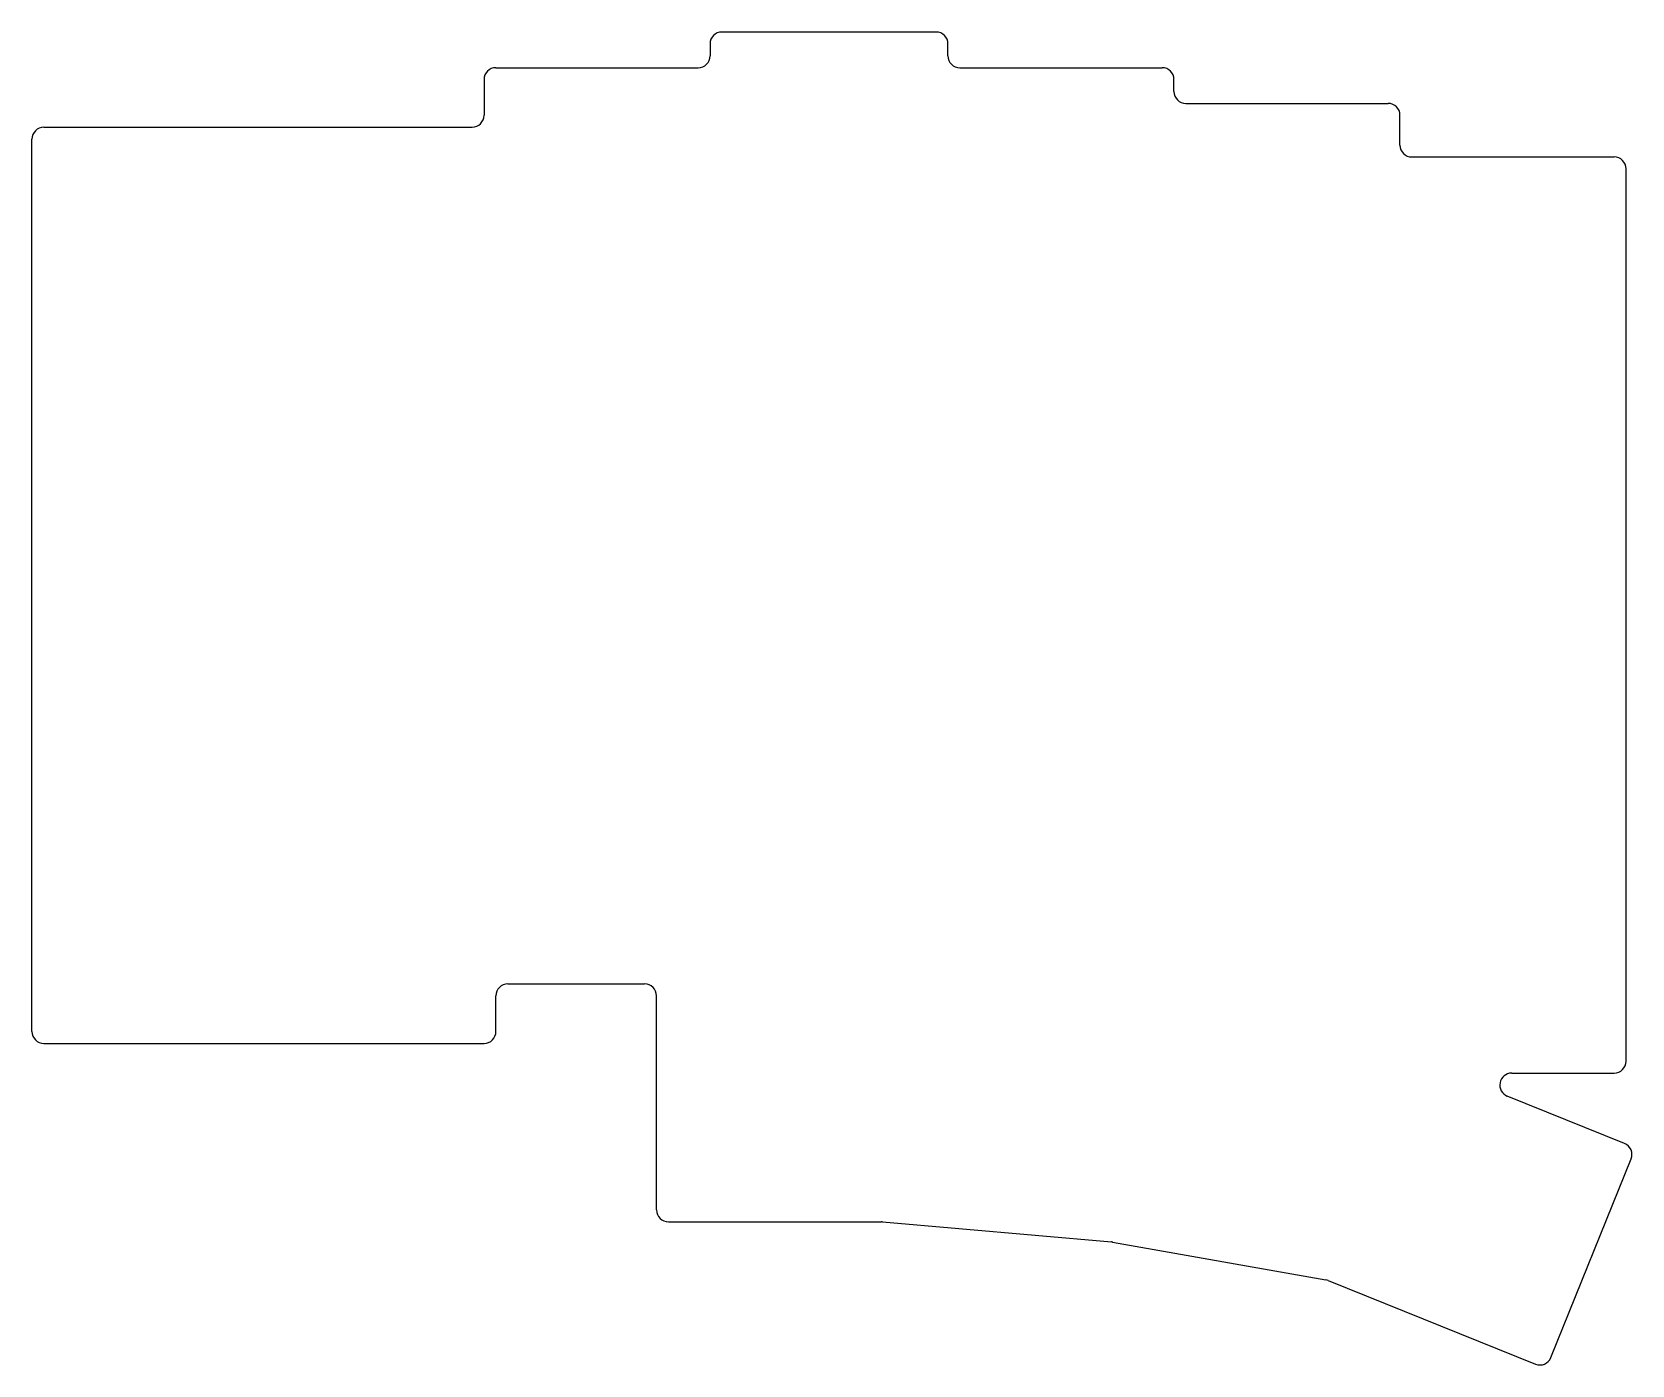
# Model space of a CAD drawing. Header units: millimetres. Extents: x 90 to 225, y -137 to -25.
import ezdxf

# ---------------------------------------------------------------- set-up
doc = ezdxf.new("R2010")
doc.units = ezdxf.units.MM

msp = doc.modelspace()

# ---------------------------------------------------------------- linework, layer by layer
for p, q in [((166, -25), (148, -25)), ((147, -26), (147, -27)), ((167, -27), (167, -26)), ((129, -28), (146, -28)), ((168, -28), (185, -28)), ((128, -29), (128, -32)), ((186, -30), (186, -29)), ((187, -31), (204, -31)), ((205, -34.5), (205, -32)), ((91, -33), (127, -33)), ((90, -109), (90, -34)), ((206, -35.5), (223, -35.5)), ((224, -111.5), (224, -36.5)), ((129, -109), (129, -106)), ((130, -105), (141.5, -105)), ((142.5, -124), (142.5, -106)), ((91, -110), (128, -110)), ((214.39, -112.5), (223, -112.5)), ((223.88, -118.41), (214.01, -114.43)), ((217.69, -136.4), (224.43, -119.71)), ((143.5, -125), (161.41, -125)), ((161.5, -125), (180.75, -126.69)), ((180.84, -126.7), (198.76, -129.86)), ((198.97, -129.92), (216.39, -136.96))]:
    msp.add_line(p, q)
for centre, start, end in [((148, -26), 90, 180), ((166, -26), 0, 90), ((129, -29), 90, 180), ((146, -27), 270, 0), ((168, -27), 180, 270), ((185, -29), 0, 90), ((187, -30), 180, 270), ((127, -32), 270, 0), ((204, -32), 0, 90), ((91, -34), 90, 180), ((206, -34.5), 180, 270), ((223, -36.5), 0, 90), ((130, -106), 90, 180), ((141.5, -106), 0, 90), ((91, -109), 180, 270), ((128, -109), 270, 0), ((223, -111.5), 270, 0), ((214.39, -113.5), 90, 248), ((223.5, -119.34), 338, 68), ((143.5, -124), 180, 270), ((161.41, -126), 85, 90), ((180.66, -127.68), 80, 85), ((198.59, -130.85), 68, 80), ((216.76, -136.03), 248, 338)]:
    msp.add_arc(centre, 1, start, end)

doc.saveas('drawing.dxf')
